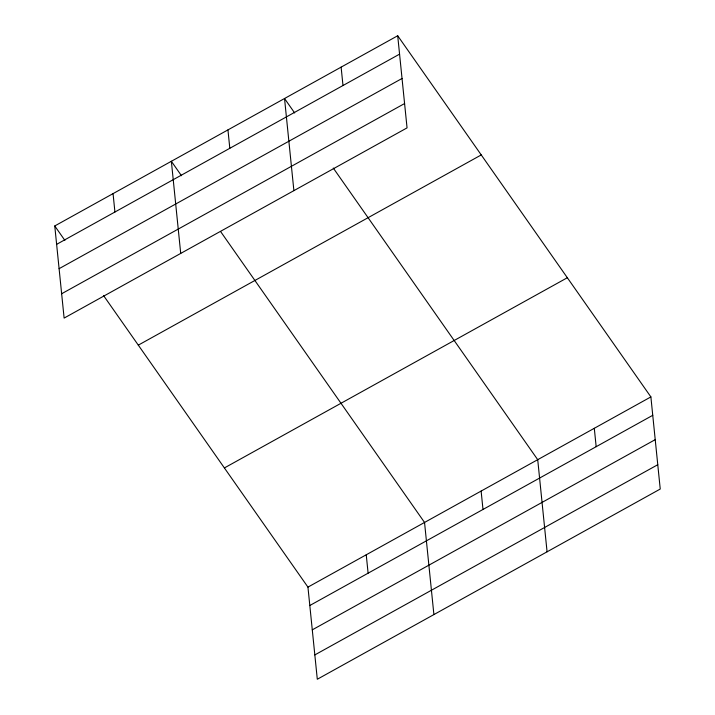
<?xml version="1.0" encoding="UTF-8"?>
<svg xmlns="http://www.w3.org/2000/svg" width="715" height="715" viewBox="0 0 715 715"><rect width="100%" height="100%" fill="white"/><g stroke="black" fill="none" stroke-linecap="round" stroke-linejoin="round"><path stroke-width="1.07" d="M397.701 35.75L407.058 127.878L64.118 318.086L54.76 225.958L397.701 35.75L650.882 396.914L660.24 489.042L317.299 679.25L307.942 587.122L103.496 295.483M56.628 244.351L399.569 54.143M59.095 268.679L402.044 78.471M61.642 293.749L404.592 103.541M138.308 345.139L481.249 154.932M224.394 467.941L567.335 277.733M307.942 587.122L650.882 396.914M309.81 605.516L652.75 415.308M312.276 629.852L655.226 439.645M314.823 654.922L657.773 464.714M294.66 112.961L284.534 98.518L293.892 190.646M333.27 168.043L537.716 459.682L547.073 551.81M181.485 175.729L171.359 161.286L180.716 253.414M220.729 231.714L424.54 522.451L433.898 614.578M54.76 225.958L64.886 240.401M594.299 428.303L596.167 446.696M481.124 491.071L482.991 509.464M341.118 67.13L342.986 85.523M366.241 554.786L368.109 573.18M227.942 129.898L229.81 148.291M113.059 193.622L114.927 212.015"/></g></svg>
